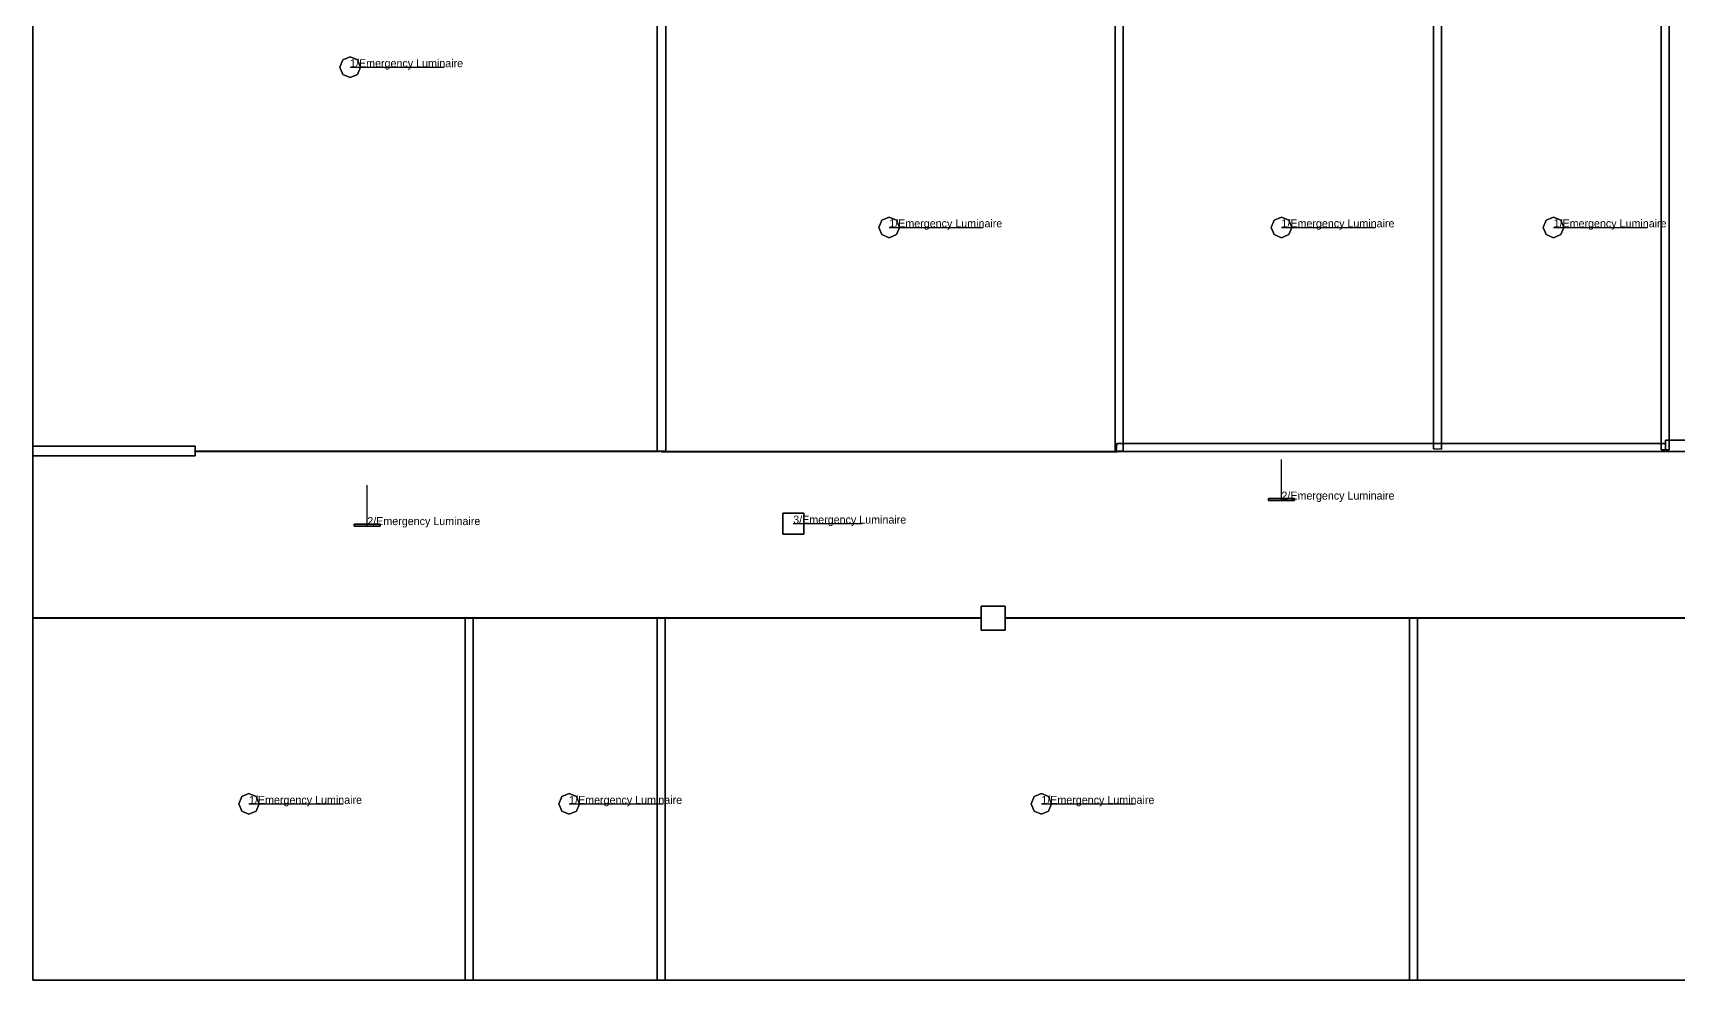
# Model space of a CAD drawing. Extents: x 0 to 55.4, y 0 to 23.2.
# Drawn here: x 0 to 20.56, y 0 to 11.83 of the extents above; entities that cross this region are included whole.
import ezdxf

# ---------------------------------------------------------------- set-up
doc = ezdxf.new("R2010")
doc.units = 0
doc.header["$MEASUREMENT"] = 0
for name, color, linetype in [('DLXFURN', 5, 'Continuous'), ('DLXLUM', 7, 'Continuous'), ('DLXLUMEX', 7, 'Continuous'), ('DLXSCENE', 7, 'Continuous')]:
    doc.layers.add(name, color=color, linetype=linetype)

# ---------------------------------------------------------------- blocks, each defined once
blk = doc.blocks.new('*U66')
for p, q in [((-0.129, 0), (-0.091, 0.091)), ((-0.091, 0.091), (-0.129, 0)), ((-0.091, 0.091), (-0.129, 0)), ((-0.129, 0), (-0.091, 0.091)), ((-0.091, -0.091), (-0.129, 0)), ((-0.129, 0), (-0.091, -0.091)), ((-0.129, 0), (-0.129, 0)), ((-0.129, 0), (-0.091, -0.091)), ((-0.091, -0.091), (-0.129, 0)), ((-0.129, 0), (-0.129, 0)), ((-0.091, 0.091), (0, 0.129)), ((0, 0.129), (-0.091, 0.091)), ((0, 0.129), (-0.091, 0.091)), ((-0.091, 0.091), (0, 0.129)), ((-0.091, 0.091), (-0.091, 0.091)), ((-0.091, 0.091), (-0.091, 0.091)), ((0, 0.129), (0.091, 0.091)), ((0.091, 0.091), (0, 0.129)), ((0, 0.129), (0, 0.129)), ((0.091, 0.091), (0, 0.129)), ((0, 0.129), (0, 0.129)), ((0, 0.129), (0.091, 0.091)), ((0.091, 0.091), (0.129, 0)), ((0.129, 0), (0.091, 0.091)), ((0.091, 0.091), (0.091, 0.091)), ((0.129, 0), (0.091, 0.091)), ((0.091, 0.091), (0.091, 0.091)), ((0.091, 0.091), (0.129, 0)), ((0.129, 0), (0.091, -0.091)), ((0.091, -0.091), (0.129, 0)), ((0.091, -0.091), (0.129, 0)), ((0.129, 0), (0.091, -0.091)), ((0.129, 0), (0.129, 0)), ((0.129, 0), (0.129, 0)), ((0, -0.129), (-0.091, -0.091)), ((-0.091, -0.091), (0, -0.129)), ((-0.091, -0.091), (-0.091, -0.091)), ((-0.091, -0.091), (0, -0.129)), ((0, -0.129), (-0.091, -0.091)), ((-0.091, -0.091), (-0.091, -0.091)), ((0.091, -0.091), (0, -0.129)), ((0, -0.129), (0.091, -0.091)), ((0, -0.129), (0.091, -0.091)), ((0.091, -0.091), (0, -0.129)), ((0, -0.129), (0, -0.129)), ((0, -0.129), (0, -0.129)), ((0.091, -0.091), (0.091, -0.091)), ((0.091, -0.091), (0.091, -0.091))]:
    blk.add_line(p, q)
at = {"color": 1}
blk.add_line((0, 0), (1.175, 0), dxfattribs=at)
at = {"layer": 'DLXLUMEX', "color": 7}
blk.add_text('1/Emergency Luminaire', height=0.1, dxfattribs=at).set_placement((0, 0))
blk = doc.blocks.new('*U77')
for p, q in [((-0.129, 0), (-0.091, 0.091)), ((-0.091, 0.091), (-0.129, 0)), ((-0.091, 0.091), (-0.129, 0)), ((-0.129, 0), (-0.091, 0.091)), ((-0.091, -0.091), (-0.129, 0)), ((-0.129, 0), (-0.091, -0.091)), ((-0.129, 0), (-0.129, 0)), ((-0.129, 0), (-0.091, -0.091)), ((-0.091, -0.091), (-0.129, 0)), ((-0.129, 0), (-0.129, 0)), ((-0.091, 0.091), (0, 0.129)), ((0, 0.129), (-0.091, 0.091)), ((0, 0.129), (-0.091, 0.091)), ((-0.091, 0.091), (0, 0.129)), ((-0.091, 0.091), (-0.091, 0.091)), ((-0.091, 0.091), (-0.091, 0.091)), ((0, 0.129), (0.091, 0.091)), ((0.091, 0.091), (0, 0.129)), ((0, 0.129), (0, 0.129)), ((0.091, 0.091), (0, 0.129)), ((0, 0.129), (0, 0.129)), ((0, 0.129), (0.091, 0.091)), ((0.091, 0.091), (0.129, 0)), ((0.129, 0), (0.091, 0.091)), ((0.091, 0.091), (0.091, 0.091)), ((0.129, 0), (0.091, 0.091)), ((0.091, 0.091), (0.091, 0.091)), ((0.091, 0.091), (0.129, 0)), ((0.129, 0), (0.091, -0.091)), ((0.091, -0.091), (0.129, 0)), ((0.091, -0.091), (0.129, 0)), ((0.129, 0), (0.091, -0.091)), ((0.129, 0), (0.129, 0)), ((0.129, 0), (0.129, 0)), ((0, -0.129), (-0.091, -0.091)), ((-0.091, -0.091), (0, -0.129)), ((-0.091, -0.091), (-0.091, -0.091)), ((-0.091, -0.091), (0, -0.129)), ((0, -0.129), (-0.091, -0.091)), ((-0.091, -0.091), (-0.091, -0.091)), ((0.091, -0.091), (0, -0.129)), ((0, -0.129), (0.091, -0.091)), ((0, -0.129), (0.091, -0.091)), ((0.091, -0.091), (0, -0.129)), ((0, -0.129), (0, -0.129)), ((0, -0.129), (0, -0.129)), ((0.091, -0.091), (0.091, -0.091)), ((0.091, -0.091), (0.091, -0.091))]:
    blk.add_line(p, q)
at = {"color": 1}
blk.add_line((0, 0), (1.175, 0), dxfattribs=at)
at = {"layer": 'DLXLUMEX', "color": 7}
blk.add_text('1/Emergency Luminaire', height=0.1, dxfattribs=at).set_placement((0, 0))
blk = doc.blocks.new('*U88')
for p, q in [((-0.129, 0), (-0.091, 0.091)), ((-0.091, 0.091), (-0.129, 0)), ((-0.091, 0.091), (-0.129, 0)), ((-0.129, 0), (-0.091, 0.091)), ((-0.091, -0.091), (-0.129, 0)), ((-0.129, 0), (-0.091, -0.091)), ((-0.129, 0), (-0.129, 0)), ((-0.129, 0), (-0.091, -0.091)), ((-0.091, -0.091), (-0.129, 0)), ((-0.129, 0), (-0.129, 0)), ((-0.091, 0.091), (0, 0.129)), ((0, 0.129), (-0.091, 0.091)), ((0, 0.129), (-0.091, 0.091)), ((-0.091, 0.091), (0, 0.129)), ((-0.091, 0.091), (-0.091, 0.091)), ((-0.091, 0.091), (-0.091, 0.091)), ((0, 0.129), (0.091, 0.091)), ((0.091, 0.091), (0, 0.129)), ((0, 0.129), (0, 0.129)), ((0.091, 0.091), (0, 0.129)), ((0, 0.129), (0, 0.129)), ((0, 0.129), (0.091, 0.091)), ((0.091, 0.091), (0.129, 0)), ((0.129, 0), (0.091, 0.091)), ((0.091, 0.091), (0.091, 0.091)), ((0.129, 0), (0.091, 0.091)), ((0.091, 0.091), (0.091, 0.091)), ((0.091, 0.091), (0.129, 0)), ((0.129, 0), (0.091, -0.091)), ((0.091, -0.091), (0.129, 0)), ((0.091, -0.091), (0.129, 0)), ((0.129, 0), (0.091, -0.091)), ((0.129, 0), (0.129, 0)), ((0.129, 0), (0.129, 0)), ((0, -0.129), (-0.091, -0.091)), ((-0.091, -0.091), (0, -0.129)), ((-0.091, -0.091), (-0.091, -0.091)), ((-0.091, -0.091), (0, -0.129)), ((0, -0.129), (-0.091, -0.091)), ((-0.091, -0.091), (-0.091, -0.091)), ((0.091, -0.091), (0, -0.129)), ((0, -0.129), (0.091, -0.091)), ((0, -0.129), (0.091, -0.091)), ((0.091, -0.091), (0, -0.129)), ((0, -0.129), (0, -0.129)), ((0, -0.129), (0, -0.129)), ((0.091, -0.091), (0.091, -0.091)), ((0.091, -0.091), (0.091, -0.091))]:
    blk.add_line(p, q)
at = {"color": 1}
blk.add_line((0, 0), (1.175, 0), dxfattribs=at)
at = {"layer": 'DLXLUMEX', "color": 7}
blk.add_text('1/Emergency Luminaire', height=0.1, dxfattribs=at).set_placement((0, 0))
blk = doc.blocks.new('*U1')
for p, q in [((-0.129, 0), (-0.091, 0.091)), ((-0.091, 0.091), (-0.129, 0)), ((-0.091, 0.091), (-0.129, 0)), ((-0.129, 0), (-0.091, 0.091)), ((-0.091, -0.091), (-0.129, 0)), ((-0.129, 0), (-0.091, -0.091)), ((-0.129, 0), (-0.129, 0)), ((-0.129, 0), (-0.091, -0.091)), ((-0.091, -0.091), (-0.129, 0)), ((-0.129, 0), (-0.129, 0)), ((-0.091, 0.091), (0, 0.129)), ((0, 0.129), (-0.091, 0.091)), ((0, 0.129), (-0.091, 0.091)), ((-0.091, 0.091), (0, 0.129)), ((-0.091, 0.091), (-0.091, 0.091)), ((-0.091, 0.091), (-0.091, 0.091)), ((0, 0.129), (0.091, 0.091)), ((0.091, 0.091), (0, 0.129)), ((0, 0.129), (0, 0.129)), ((0.091, 0.091), (0, 0.129)), ((0, 0.129), (0, 0.129)), ((0, 0.129), (0.091, 0.091)), ((0.091, 0.091), (0.129, 0)), ((0.129, 0), (0.091, 0.091)), ((0.091, 0.091), (0.091, 0.091)), ((0.129, 0), (0.091, 0.091)), ((0.091, 0.091), (0.091, 0.091)), ((0.091, 0.091), (0.129, 0)), ((0.129, 0), (0.091, -0.091)), ((0.091, -0.091), (0.129, 0)), ((0.091, -0.091), (0.129, 0)), ((0.129, 0), (0.091, -0.091)), ((0.129, 0), (0.129, 0)), ((0.129, 0), (0.129, 0)), ((0, -0.129), (-0.091, -0.091)), ((-0.091, -0.091), (0, -0.129)), ((-0.091, -0.091), (-0.091, -0.091)), ((-0.091, -0.091), (0, -0.129)), ((0, -0.129), (-0.091, -0.091)), ((-0.091, -0.091), (-0.091, -0.091)), ((0.091, -0.091), (0, -0.129)), ((0, -0.129), (0.091, -0.091)), ((0, -0.129), (0.091, -0.091)), ((0.091, -0.091), (0, -0.129)), ((0, -0.129), (0, -0.129)), ((0, -0.129), (0, -0.129)), ((0.091, -0.091), (0.091, -0.091)), ((0.091, -0.091), (0.091, -0.091))]:
    blk.add_line(p, q)
at = {"color": 1}
blk.add_line((0, 0), (1.175, 0), dxfattribs=at)
at = {"layer": 'DLXLUMEX', "color": 7}
blk.add_text('1/Emergency Luminaire', height=0.1, dxfattribs=at).set_placement((0, 0))
blk = doc.blocks.new('*U3')
for p, q in [((-0.129, 0), (-0.091, 0.091)), ((-0.091, 0.091), (-0.129, 0)), ((-0.091, 0.091), (-0.129, 0)), ((-0.129, 0), (-0.091, 0.091)), ((-0.091, -0.091), (-0.129, 0)), ((-0.129, 0), (-0.091, -0.091)), ((-0.129, 0), (-0.129, 0)), ((-0.129, 0), (-0.091, -0.091)), ((-0.091, -0.091), (-0.129, 0)), ((-0.129, 0), (-0.129, 0)), ((-0.091, 0.091), (0, 0.129)), ((0, 0.129), (-0.091, 0.091)), ((0, 0.129), (-0.091, 0.091)), ((-0.091, 0.091), (0, 0.129)), ((-0.091, 0.091), (-0.091, 0.091)), ((-0.091, 0.091), (-0.091, 0.091)), ((0, 0.129), (0.091, 0.091)), ((0.091, 0.091), (0, 0.129)), ((0, 0.129), (0, 0.129)), ((0.091, 0.091), (0, 0.129)), ((0, 0.129), (0, 0.129)), ((0, 0.129), (0.091, 0.091)), ((0.091, 0.091), (0.129, 0)), ((0.129, 0), (0.091, 0.091)), ((0.091, 0.091), (0.091, 0.091)), ((0.129, 0), (0.091, 0.091)), ((0.091, 0.091), (0.091, 0.091)), ((0.091, 0.091), (0.129, 0)), ((0.129, 0), (0.091, -0.091)), ((0.091, -0.091), (0.129, 0)), ((0.091, -0.091), (0.129, 0)), ((0.129, 0), (0.091, -0.091)), ((0.129, 0), (0.129, 0)), ((0.129, 0), (0.129, 0)), ((0, -0.129), (-0.091, -0.091)), ((-0.091, -0.091), (0, -0.129)), ((-0.091, -0.091), (-0.091, -0.091)), ((-0.091, -0.091), (0, -0.129)), ((0, -0.129), (-0.091, -0.091)), ((-0.091, -0.091), (-0.091, -0.091)), ((0.091, -0.091), (0, -0.129)), ((0, -0.129), (0.091, -0.091)), ((0, -0.129), (0.091, -0.091)), ((0.091, -0.091), (0, -0.129)), ((0, -0.129), (0, -0.129)), ((0, -0.129), (0, -0.129)), ((0.091, -0.091), (0.091, -0.091)), ((0.091, -0.091), (0.091, -0.091))]:
    blk.add_line(p, q)
at = {"color": 1}
blk.add_line((0, 0), (1.175, 0), dxfattribs=at)
at = {"layer": 'DLXLUMEX', "color": 7}
blk.add_text('1/Emergency Luminaire', height=0.1, dxfattribs=at).set_placement((0, 0))
blk = doc.blocks.new('*U4')
for p, q in [((-0.129, 0), (-0.091, 0.091)), ((-0.091, 0.091), (-0.129, 0)), ((-0.091, 0.091), (-0.129, 0)), ((-0.129, 0), (-0.091, 0.091)), ((-0.091, -0.091), (-0.129, 0)), ((-0.129, 0), (-0.091, -0.091)), ((-0.129, 0), (-0.129, 0)), ((-0.129, 0), (-0.091, -0.091)), ((-0.091, -0.091), (-0.129, 0)), ((-0.129, 0), (-0.129, 0)), ((-0.091, 0.091), (0, 0.129)), ((0, 0.129), (-0.091, 0.091)), ((0, 0.129), (-0.091, 0.091)), ((-0.091, 0.091), (0, 0.129)), ((-0.091, 0.091), (-0.091, 0.091)), ((-0.091, 0.091), (-0.091, 0.091)), ((0, 0.129), (0.091, 0.091)), ((0.091, 0.091), (0, 0.129)), ((0, 0.129), (0, 0.129)), ((0.091, 0.091), (0, 0.129)), ((0, 0.129), (0, 0.129)), ((0, 0.129), (0.091, 0.091)), ((0.091, 0.091), (0.129, 0)), ((0.129, 0), (0.091, 0.091)), ((0.091, 0.091), (0.091, 0.091)), ((0.129, 0), (0.091, 0.091)), ((0.091, 0.091), (0.091, 0.091)), ((0.091, 0.091), (0.129, 0)), ((0.129, 0), (0.091, -0.091)), ((0.091, -0.091), (0.129, 0)), ((0.091, -0.091), (0.129, 0)), ((0.129, 0), (0.091, -0.091)), ((0.129, 0), (0.129, 0)), ((0.129, 0), (0.129, 0)), ((0, -0.129), (-0.091, -0.091)), ((-0.091, -0.091), (0, -0.129)), ((-0.091, -0.091), (-0.091, -0.091)), ((-0.091, -0.091), (0, -0.129)), ((0, -0.129), (-0.091, -0.091)), ((-0.091, -0.091), (-0.091, -0.091)), ((0.091, -0.091), (0, -0.129)), ((0, -0.129), (0.091, -0.091)), ((0, -0.129), (0.091, -0.091)), ((0.091, -0.091), (0, -0.129)), ((0, -0.129), (0, -0.129)), ((0, -0.129), (0, -0.129)), ((0.091, -0.091), (0.091, -0.091)), ((0.091, -0.091), (0.091, -0.091))]:
    blk.add_line(p, q)
at = {"color": 1}
blk.add_line((0, 0), (1.175, 0), dxfattribs=at)
at = {"layer": 'DLXLUMEX', "color": 7}
blk.add_text('1/Emergency Luminaire', height=0.1, dxfattribs=at).set_placement((0, 0))
blk = doc.blocks.new('*U5')
for p, q in [((-0.129, 0), (-0.091, 0.091)), ((-0.091, 0.091), (-0.129, 0)), ((-0.091, 0.091), (-0.129, 0)), ((-0.129, 0), (-0.091, 0.091)), ((-0.091, -0.091), (-0.129, 0)), ((-0.129, 0), (-0.091, -0.091)), ((-0.129, 0), (-0.129, 0)), ((-0.129, 0), (-0.091, -0.091)), ((-0.091, -0.091), (-0.129, 0)), ((-0.129, 0), (-0.129, 0)), ((-0.091, 0.091), (0, 0.129)), ((0, 0.129), (-0.091, 0.091)), ((0, 0.129), (-0.091, 0.091)), ((-0.091, 0.091), (0, 0.129)), ((-0.091, 0.091), (-0.091, 0.091)), ((-0.091, 0.091), (-0.091, 0.091)), ((0, 0.129), (0.091, 0.091)), ((0.091, 0.091), (0, 0.129)), ((0, 0.129), (0, 0.129)), ((0.091, 0.091), (0, 0.129)), ((0, 0.129), (0, 0.129)), ((0, 0.129), (0.091, 0.091)), ((0.091, 0.091), (0.129, 0)), ((0.129, 0), (0.091, 0.091)), ((0.091, 0.091), (0.091, 0.091)), ((0.129, 0), (0.091, 0.091)), ((0.091, 0.091), (0.091, 0.091)), ((0.091, 0.091), (0.129, 0)), ((0.129, 0), (0.091, -0.091)), ((0.091, -0.091), (0.129, 0)), ((0.091, -0.091), (0.129, 0)), ((0.129, 0), (0.091, -0.091)), ((0.129, 0), (0.129, 0)), ((0.129, 0), (0.129, 0)), ((0, -0.129), (-0.091, -0.091)), ((-0.091, -0.091), (0, -0.129)), ((-0.091, -0.091), (-0.091, -0.091)), ((-0.091, -0.091), (0, -0.129)), ((0, -0.129), (-0.091, -0.091)), ((-0.091, -0.091), (-0.091, -0.091)), ((0.091, -0.091), (0, -0.129)), ((0, -0.129), (0.091, -0.091)), ((0, -0.129), (0.091, -0.091)), ((0.091, -0.091), (0, -0.129)), ((0, -0.129), (0, -0.129)), ((0, -0.129), (0, -0.129)), ((0.091, -0.091), (0.091, -0.091)), ((0.091, -0.091), (0.091, -0.091))]:
    blk.add_line(p, q)
at = {"color": 1}
blk.add_line((0, 0), (1.175, 0), dxfattribs=at)
at = {"layer": 'DLXLUMEX', "color": 7}
blk.add_text('1/Emergency Luminaire', height=0.1, dxfattribs=at).set_placement((0, 0))
blk = doc.blocks.new('*U8')
for p, q in [((0.131, 0.131), (-0.131, 0.131)), ((-0.131, 0.131), (-0.131, -0.131)), ((-0.131, 0.131), (-0.131, -0.131)), ((-0.131, -0.131), (-0.131, 0.131)), ((-0.131, 0.131), (-0.131, 0.131)), ((0.131, 0.131), (-0.131, 0.131)), ((-0.131, 0.131), (-0.131, 0.131)), ((-0.131, 0.131), (0.131, 0.131)), ((-0.131, -0.131), (-0.131, 0.131)), ((-0.131, 0.131), (0.131, 0.131)), ((0.131, -0.131), (0.131, 0.131)), ((0.131, 0.131), (0.131, 0.131)), ((0.131, -0.131), (0.131, 0.131)), ((0.131, 0.131), (0.131, 0.131)), ((0.131, 0.131), (0.131, -0.131)), ((0.131, 0.131), (0.131, -0.131)), ((-0.131, -0.131), (0.131, -0.131)), ((-0.131, -0.131), (-0.131, -0.131)), ((-0.131, -0.131), (0.131, -0.131)), ((0.131, -0.131), (-0.131, -0.131)), ((-0.131, -0.131), (-0.131, -0.131)), ((0.131, -0.131), (-0.131, -0.131)), ((0.131, -0.131), (0.131, -0.131)), ((0.131, -0.131), (0.131, -0.131))]:
    blk.add_line(p, q)
at = {"color": 1}
blk.add_line((0, 0), (0.86, 0), dxfattribs=at)
at = {"layer": 'DLXLUMEX', "color": 7}
blk.add_text('3/Emergency Luminaire', height=0.1, dxfattribs=at).set_placement((0, 0))
blk = doc.blocks.new('*U35')
at = {"color": 1}
blk.add_line((0, 0), (0, 0.5), dxfattribs=at)
for p, q in [((0.162, 0.013), (-0.162, 0.013)), ((-0.162, 0.013), (-0.162, -0.013)), ((-0.162, 0.013), (-0.162, -0.013)), ((-0.162, -0.013), (-0.162, 0.013)), ((-0.162, 0.013), (-0.162, 0.013)), ((0.162, 0.013), (-0.162, 0.013)), ((-0.162, 0.013), (-0.162, 0.013)), ((-0.162, 0.013), (0.162, 0.013)), ((-0.162, -0.013), (-0.162, 0.013)), ((-0.162, 0.013), (0.162, 0.013)), ((0.162, -0.013), (0.162, 0.013)), ((0.162, 0.013), (0.162, 0.013)), ((0.162, -0.013), (0.162, 0.013)), ((0.162, 0.013), (0.162, 0.013)), ((0.162, 0.013), (0.162, -0.013)), ((0.162, 0.013), (0.162, -0.013)), ((-0.162, -0.013), (0.162, -0.013)), ((-0.162, -0.013), (0.162, -0.013)), ((0.162, -0.013), (-0.162, -0.013)), ((-0.162, -0.013), (-0.162, -0.013)), ((-0.162, -0.013), (-0.162, -0.013)), ((0.162, -0.013), (-0.162, -0.013)), ((0.162, -0.013), (0.162, -0.013)), ((0.162, -0.013), (0.162, -0.013))]:
    blk.add_line(p, q)
at = {"layer": 'DLXLUMEX', "color": 7}
blk.add_text('2/Emergency Luminaire', height=0.1, dxfattribs=at).set_placement((0, 0))
blk = doc.blocks.new('*U36')
at = {"color": 1}
blk.add_line((0, 0), (0, 0.5), dxfattribs=at)
for p, q in [((0.162, 0.013), (-0.162, 0.013)), ((-0.162, 0.013), (-0.162, -0.013)), ((-0.162, 0.013), (-0.162, -0.013)), ((-0.162, -0.013), (-0.162, 0.013)), ((-0.162, 0.013), (-0.162, 0.013)), ((0.162, 0.013), (-0.162, 0.013)), ((-0.162, 0.013), (-0.162, 0.013)), ((-0.162, 0.013), (0.162, 0.013)), ((-0.162, -0.013), (-0.162, 0.013)), ((-0.162, 0.013), (0.162, 0.013)), ((0.162, -0.013), (0.162, 0.013)), ((0.162, 0.013), (0.162, 0.013)), ((0.162, -0.013), (0.162, 0.013)), ((0.162, 0.013), (0.162, 0.013)), ((0.162, 0.013), (0.162, -0.013)), ((0.162, 0.013), (0.162, -0.013)), ((-0.162, -0.013), (0.162, -0.013)), ((-0.162, -0.013), (0.162, -0.013)), ((0.162, -0.013), (-0.162, -0.013)), ((-0.162, -0.013), (-0.162, -0.013)), ((-0.162, -0.013), (-0.162, -0.013)), ((0.162, -0.013), (-0.162, -0.013)), ((0.162, -0.013), (0.162, -0.013)), ((0.162, -0.013), (0.162, -0.013))]:
    blk.add_line(p, q)
at = {"layer": 'DLXLUMEX', "color": 7}
blk.add_text('2/Emergency Luminaire', height=0.1, dxfattribs=at).set_placement((0, 0))
blk = doc.blocks.new('*U38')
for p, q in [((-0.1, -0.181), (-0.2, -0.181)), ((-0.2, -0.181), (-0.2, -0.181)), ((-0.2, -0.181), (-0.1, -0.181)), ((-0.2, -0.181), (-0.2, -4.7)), ((-0.2, -4.7), (-0.2, -0.181)), ((-0.2, -0.181), (-0.2, -0.181)), ((-0.1, -0.181), (-0.1, -0.181)), ((-0.1, -4.7), (-0.1, -0.181)), ((-0.1, -0.181), (-0.1, -0.181)), ((-0.1, -0.181), (-0.1, -4.7)), ((-0.2, -4.7), (-0.2, -4.7)), ((-0.1, -4.7), (-0.1, -4.7))]:
    blk.add_line(p, q)
blk = doc.blocks.new('*U39')
for p, q in [((-0.062, -0.09), (-0.162, -0.09)), ((-0.162, -0.09), (-0.162, -0.09)), ((-0.162, -0.09), (-0.062, -0.09)), ((-0.162, -0.09), (-0.162, -4.608)), ((-0.162, -4.608), (-0.162, -0.09)), ((-0.162, -0.09), (-0.162, -0.09)), ((-0.062, -0.09), (-0.062, -0.09)), ((-0.062, -4.608), (-0.062, -0.09)), ((-0.062, -0.09), (-0.062, -0.09)), ((-0.062, -0.09), (-0.062, -4.608)), ((-0.162, -4.608), (-0.162, -4.608)), ((-0.138, -4.608), (-0.162, -4.608)), ((-0.162, -4.608), (-0.162, -4.608)), ((-0.162, -4.608), (-0.138, -4.608)), ((-0.138, -4.608), (-0.138, -4.608)), ((-0.062, -4.608), (-0.062, -4.608))]:
    blk.add_line(p, q)
blk = doc.blocks.new('*U40')
for p, q in [((-0.062, -0.09), (-0.162, -0.09)), ((-0.162, -0.09), (-0.162, -0.09)), ((-0.162, -0.09), (-0.062, -0.09)), ((-0.162, -0.09), (-0.162, -4.608)), ((-0.162, -4.608), (-0.162, -0.09)), ((-0.162, -0.09), (-0.162, -0.09)), ((-0.062, -0.09), (-0.062, -0.09)), ((-0.062, -4.609), (-0.062, -0.09)), ((-0.062, -0.09), (-0.062, -0.09)), ((-0.062, -0.09), (-0.062, -4.609)), ((-0.162, -4.608), (-0.162, -4.608)), ((-0.162, -4.608), (-0.062, -4.609)), ((-0.062, -4.609), (-0.162, -4.608)), ((-0.162, -4.608), (-0.162, -4.608)), ((-0.062, -4.609), (-0.062, -4.609)), ((-0.062, -4.609), (-0.062, -4.609))]:
    blk.add_line(p, q)
blk = doc.blocks.new('*U43')
for p, q in [((5.154, 9.097), (-0.3, 9.097)), ((-0.3, 9.097), (-0.3, 9.097)), ((-0.3, 9.097), (5.154, 9.097)), ((-0.3, 9.097), (-0.3, -0.616)), ((-0.3, -0.616), (-0.3, 9.097)), ((-0.3, 9.097), (-0.3, 9.097)), ((5.154, 9), (5.154, 9.097)), ((5.154, 9.097), (5.154, 9.097)), ((5.154, 9.097), (5.154, 9)), ((5.154, 9.097), (5.154, 9.097)), ((-0.191, -0.618), (-0.191, 9)), ((-0.191, 9), (-0.191, 9)), ((-0.191, 9), (-0.191, -0.618)), ((5.154, 9), (-0.191, 9)), ((-0.191, 9), (-0.191, 9)), ((-0.191, 9), (5.154, 9)), ((5.154, 9), (5.154, 9)), ((5.154, 9), (5.154, 9)), ((-0.3, -0.616), (-0.191, -0.618)), ((-0.191, -0.618), (-0.3, -0.616)), ((-0.3, -0.616), (-0.3, -0.616)), ((-0.3, -0.616), (-0.3, -0.616)), ((-0.191, -0.618), (-0.191, -0.618)), ((-0.191, -0.618), (-0.191, -0.618))]:
    blk.add_line(p, q)
blk = doc.blocks.new('*U45')
for p, q in [((0.1, 9.806), (0.1, 9.806)), ((0.1, 9.806), (0.2, 9.806)), ((0.2, 9.806), (0.1, 9.806)), ((0.1, 0.105), (0.1, 9.806)), ((0.1, 9.806), (0.1, 9.806)), ((0.1, 9.806), (0.1, 0.105)), ((0.2, 9.806), (0.2, 9.806)), ((0.2, 9.806), (0.2, 0.105)), ((0.2, 0.105), (0.2, 9.806)), ((0.2, 9.806), (0.2, 9.806)), ((0.1, 0.105), (0.2, 0.105)), ((0.2, 0.105), (0.1, 0.105)), ((0.1, 0.105), (0.1, 0.105)), ((0.1, 0.105), (0.1, 0.105)), ((0.2, 0.105), (0.2, 0.105)), ((0.2, 0.105), (0.2, 0.105))]:
    blk.add_line(p, q)
blk = doc.blocks.new('*U60')
for p, q in [((0.2, 5.536), (0.1, 5.536)), ((0.1, 5.536), (0.1, 5.536)), ((0.1, 5.536), (0.2, 5.536)), ((0.1, 5.536), (0.1, 0.003)), ((0.1, 0.003), (0.1, 5.536)), ((0.1, 5.536), (0.1, 5.536)), ((0.2, 5.536), (0.2, 5.536)), ((0.2, 5.536), (0.2, 0.003)), ((0.2, 0.003), (0.2, 5.536)), ((0.2, 5.536), (0.2, 5.536)), ((0.1, 0.003), (0.2, 0.003)), ((0.2, 0.003), (0.1, 0.003)), ((0.1, 0.003), (0.1, 0.003)), ((0.1, 0.003), (0.1, 0.003)), ((0.2, 0.003), (0.2, 0.003)), ((0.2, 0.003), (0.2, 0.003))]:
    blk.add_line(p, q)
blk = doc.blocks.new('*U61')
for p, q in [((0.171, 6.057), (-2.955, 6.057)), ((-2.955, 6.057), (-2.955, 6.057)), ((-2.955, 6.057), (0.171, 6.057)), ((-2.955, 6.057), (-2.955, 5.942)), ((-2.955, 5.942), (-2.955, 6.057)), ((-2.955, 6.057), (-2.955, 6.057)), ((0.171, -2.4), (0.171, 6.057)), ((0.171, 6.057), (0.171, 6.057)), ((0.171, 6.057), (0.171, -2.4)), ((0.171, 6.057), (0.171, 6.057)), ((-2.955, 5.942), (-2.955, 5.942)), ((0.053, 5.942), (-2.955, 5.942)), ((-2.955, 5.942), (-2.955, 5.942)), ((-2.955, 5.942), (0.053, 5.942)), ((0.053, 5.942), (0.053, 5.942)), ((0.053, 5.942), (0.053, -2.257)), ((0.053, -2.257), (0.053, 5.942)), ((0.053, 5.942), (0.053, 5.942)), ((-3, -2.257), (-3, -2.257)), ((-3, -2.257), (0.053, -2.257)), ((0.053, -2.257), (-3, -2.257)), ((-3, -2.257), (-3, -2.4)), ((-3, -2.4), (-3, -2.257)), ((-3, -2.257), (-3, -2.257)), ((0.053, -2.257), (0.053, -2.257)), ((0.053, -2.257), (0.053, -2.257)), ((-3, -2.4), (0.171, -2.4)), ((0.171, -2.4), (-3, -2.4)), ((-3, -2.4), (-3, -2.4)), ((-3, -2.4), (-3, -2.4)), ((0.171, -2.4), (0.171, -2.4)), ((0.171, -2.4), (0.171, -2.4))]:
    blk.add_line(p, q)
blk = doc.blocks.new('*U65')
for p, q in [((5.85, 0.0025), (-6, 0.0025)), ((-6, 0.0025), (-6, 0.0025)), ((-6, 0.0025), (5.85, 0.0025)), ((5.85, 0.0025), (5.85, 0.0025)), ((5.85, -0.0025), (-6, -0.0025)), ((-6, -0.0025), (-6, -0.0025)), ((-6, -0.0025), (5.85, -0.0025)), ((5.85, -0.0025), (5.85, -0.0025))]:
    blk.add_line(p, q)
blk = doc.blocks.new('*U67')
for p, q in [((-5.85, 0.0025), (-5.85, 0.0025)), ((-5.85, 0.0025), (6, 0.0025)), ((6, 0.0025), (-5.85, 0.0025)), ((6, -0.0025), (6, 0.0025)), ((6, 0.0025), (6, 0.0025)), ((6, 0.0025), (6, -0.0025)), ((6, 0.0025), (6, 0.0025)), ((-5.85, -0.0025), (-5.85, -0.0025)), ((-5.85, -0.0025), (6, -0.0025)), ((6, -0.0025), (-5.85, -0.0025)), ((6, -0.0025), (6, -0.0025)), ((6, -0.0025), (6, -0.0025))]:
    blk.add_line(p, q)
blk = doc.blocks.new('*U70')
for p, q in [((2.85, 0.0025), (-2.85, 0.0025)), ((-2.85, 0.0025), (-2.85, 0.0025)), ((-2.85, 0.0025), (2.85, 0.0025)), ((-2.85, 0.0025), (-2.85, -0.0025)), ((-2.85, -0.0025), (-2.85, 0.0025)), ((-2.85, 0.0025), (-2.85, 0.0025)), ((2.85, 0.0025), (2.85, 0.0025)), ((2.85, -0.0025), (2.85, 0.0025)), ((2.85, 0.0025), (2.85, 0.0025)), ((2.85, 0.0025), (2.85, -0.0025)), ((-2.85, -0.0025), (2.85, -0.0025)), ((2.85, -0.0025), (-2.85, -0.0025)), ((-2.85, -0.0025), (-2.85, -0.0025)), ((-2.85, -0.0025), (-2.85, -0.0025)), ((2.85, -0.0025), (2.85, -0.0025)), ((2.85, -0.0025), (2.85, -0.0025))]:
    blk.add_line(p, q)
blk = doc.blocks.new('*U71')
for p, q in [((0.1, 5.536), (0.1, 5.536)), ((0.1, 5.536), (0.2, 5.536)), ((0.2, 5.536), (0.1, 5.536)), ((0.1, 5.536), (0.1, 0.021)), ((0.1, 0.021), (0.1, 5.536)), ((0.1, 5.536), (0.1, 5.536)), ((0.2, 0.015), (0.2, 5.536)), ((0.2, 5.536), (0.2, 5.536)), ((0.2, 5.536), (0.2, 0.015)), ((0.2, 5.536), (0.2, 5.536)), ((0.1, 0.021), (0.2, 0.015)), ((0.2, 0.015), (0.1, 0.021)), ((0.1, 0.021), (0.1, 0.021)), ((0.1, 0.021), (0.1, 0.021)), ((0.2, 0.015), (0.2, 0.015)), ((0.2, 0.015), (0.2, 0.015))]:
    blk.add_line(p, q)
blk = doc.blocks.new('*U75')
for p, q in [((0.021, -0.1), (0.015, -0.2)), ((0.015, -0.2), (0.021, -0.1)), ((0.015, -0.2), (0.015, -0.2)), ((0.015, -0.2), (6.878, -0.2)), ((6.878, -0.2), (0.015, -0.2)), ((0.015, -0.2), (0.015, -0.2)), ((0.021, -0.1), (0.021, -0.1)), ((0.021, -0.1), (0.021, -0.1)), ((0.021, -0.1), (6.878, -0.1)), ((6.878, -0.1), (0.021, -0.1)), ((6.878, -0.2), (6.878, -0.1)), ((6.878, -0.1), (6.878, -0.1)), ((6.878, -0.1), (6.878, -0.2)), ((6.878, -0.1), (6.878, -0.1)), ((6.878, -0.2), (6.878, -0.2)), ((6.878, -0.2), (6.878, -0.2))]:
    blk.add_line(p, q)
blk = doc.blocks.new('*U76')
for p, q in [((0.557, -0.007), (-1.469, -0.007)), ((-1.469, -0.007), (-1.469, -0.007)), ((-1.469, -0.007), (0.557, -0.007)), ((-1.469, -0.127), (0.557, -0.127)), ((0.557, -0.127), (-1.469, -0.127)), ((-1.469, -0.127), (-1.469, -0.127)), ((0.557, -0.127), (0.557, -0.007)), ((0.557, -0.007), (0.557, -0.007)), ((0.557, -0.007), (0.557, -0.127)), ((0.557, -0.007), (0.557, -0.007)), ((0.557, -0.127), (0.557, -0.127)), ((0.557, -0.127), (0.557, -0.127))]:
    blk.add_line(p, q)
blk = doc.blocks.new('*U81')
for p, q in [((2.9, 0.0025), (-2.9, 0.0025)), ((-2.9, 0.0025), (-2.9, 0.0025)), ((-2.9, 0.0025), (2.9, 0.0025)), ((-2.9, 0.0025), (-2.9, -0.0025)), ((-2.9, -0.0025), (-2.9, 0.0025)), ((-2.9, 0.0025), (-2.9, 0.0025)), ((2.9, 0.0025), (2.9, 0.0025)), ((2.9, -0.0025), (2.9, 0.0025)), ((2.9, 0.0025), (2.9, 0.0025)), ((2.9, 0.0025), (2.9, -0.0025)), ((-2.9, -0.0025), (2.9, -0.0025)), ((2.9, -0.0025), (-2.9, -0.0025)), ((-2.9, -0.0025), (-2.9, -0.0025)), ((-2.9, -0.0025), (-2.9, -0.0025)), ((2.9, -0.0025), (2.9, -0.0025)), ((2.9, -0.0025), (2.9, -0.0025))]:
    blk.add_line(p, q)
blk = doc.blocks.new('*U83')
for p, q in [((0, 0), (0, 22.8)), ((0, 22.8), (0, 0)), ((25.171, 0), (0, 0)), ((0, 0), (0, 0)), ((0, 0), (25.171, 0)), ((0, 0), (0, 0))]:
    blk.add_line(p, q)
blk = doc.blocks.new('*U84')
for p, q in [((0, 0), (0, 22.8)), ((11.85, 4.669), (11.85, 4.369)), ((12.15, 4.669), (11.85, 4.669)), ((12.15, 4.369), (12.15, 4.669)), ((11.85, 4.369), (12.15, 4.369)), ((25.171, 0), (0, 0))]:
    blk.add_line(p, q)
blk = doc.blocks.new('*U85')
for p, q in [((0, 22.8), (0, 0)), ((11.85, 4.369), (11.85, 4.669)), ((11.85, 4.669), (12.15, 4.669)), ((12.15, 4.669), (12.15, 4.369)), ((12.15, 4.369), (11.85, 4.369)), ((0, 0), (25.171, 0))]:
    blk.add_line(p, q)
blk = doc.blocks.new('*U86')
for p, q in [((-0.15, 0.15), (-0.15, -0.15)), ((-0.15, -0.15), (-0.15, 0.15)), ((-0.15, 0.15), (-0.15, 0.15)), ((0.15, 0.15), (-0.15, 0.15)), ((-0.15, 0.15), (-0.15, 0.15)), ((-0.15, 0.15), (0.15, 0.15)), ((0.15, 0.15), (0.15, 0.15)), ((0.15, -0.15), (0.15, 0.15)), ((0.15, 0.15), (0.15, 0.15)), ((0.15, 0.15), (0.15, -0.15)), ((-0.15, -0.15), (-0.15, -0.15)), ((-0.15, -0.15), (0.15, -0.15)), ((0.15, -0.15), (-0.15, -0.15)), ((-0.15, -0.15), (-0.15, -0.15)), ((0.15, -0.15), (0.15, -0.15)), ((0.15, -0.15), (0.15, -0.15))]:
    blk.add_line(p, q)
blk = doc.blocks.new('*U90')
for p, q in [((0, 9.4), (0, 11.6)), ((0, 11.6), (0, 11.6)), ((0, 11.6), (0, 9.4)), ((0, 9.4), (0, 9.4)), ((0, 6.7), (0, 8.9)), ((0, 8.9), (0, 8.9)), ((0, 8.9), (0, 6.7)), ((0, 6.7), (0, 6.7)), ((0, 4.66), (0, 6.46)), ((0, 6.46), (0, 6.46)), ((0, 6.46), (0, 4.66)), ((0, 4.66), (0, 4.66)), ((0, 1.3), (0, 3.5)), ((0, 3.5), (0, 3.5)), ((0, 3.5), (0, 1.3)), ((0, 1.3), (0, 1.3)), ((2.64, 0), (0.24, 0)), ((0.24, 0), (0.24, 0)), ((0.24, 0), (2.64, 0)), ((2.64, 0), (2.64, 0)), ((5.353, 0), (3.153, 0)), ((3.153, 0), (3.153, 0)), ((3.153, 0), (5.353, 0)), ((5.353, 0), (5.353, 0)), ((7.748, 0), (5.548, 0)), ((5.548, 0), (5.548, 0)), ((5.548, 0), (7.748, 0)), ((7.748, 0), (7.748, 0)), ((10.7, 0), (8.5, 0)), ((8.5, 0), (8.5, 0)), ((8.5, 0), (10.7, 0)), ((10.7, 0), (10.7, 0)), ((15.5, 0), (13.3, 0)), ((13.3, 0), (13.3, 0)), ((13.3, 0), (15.5, 0)), ((15.5, 0), (15.5, 0)), ((20.3, 0), (18.1, 0)), ((18.1, 0), (18.1, 0)), ((18.1, 0), (20.3, 0)), ((20.3, 0), (20.3, 0))]:
    blk.add_line(p, q)

msp = doc.modelspace()

# ---------------------------------------------------------------- block references
at = {"layer": 'DLXFURN'}
for name, p in [('*U43', (8.1, 7.221)), ('*U45', (20.245, 6.516)), ('*U61', (23.4, 9)), ('*U60', (13.422, 6.6)), ('*U71', (17.4, 6.615)), ('*U76', (1.469, 6.673)), ('*U81', (4.924, 6.603)), ('*U70', (10.7, 6.6)), ('*U75', (13.522, 6.8)), ('*U65', (6, 4.52)), ('*U67', (18, 4.522)), ('*U39', (5.562, 4.608)), ('*U40', (7.962, 4.609)), ('*U38', (17.4, 4.7))]:
    msp.add_blockref(name, p, dxfattribs=at)
at = {"layer": 'DLXLUM'}
for name, p in [('*U66', (3.963, 11.4)), ('*U5', (10.7, 9.4)), ('*U4', (15.6, 9.4)), ('*U3', (19, 9.4)), ('*U36', (15.6, 6)), ('*U35', (4.178, 5.682)), ('*U8', (9.5, 5.7)), ('*U77', (2.7, 2.2)), ('*U88', (6.7, 2.2)), ('*U1', (12.6, 2.2))]:
    msp.add_blockref(name, p, dxfattribs=at)
at = {"layer": 'DLXSCENE'}
for name, p in [('*U83', (0, 0)), ('*U84', (0, 0)), ('*U85', (0, 0)), ('*U90', (0, 0)), ('*U86', (12, 4.519))]:
    msp.add_blockref(name, p, dxfattribs=at)

doc.saveas('drawing.dxf')
